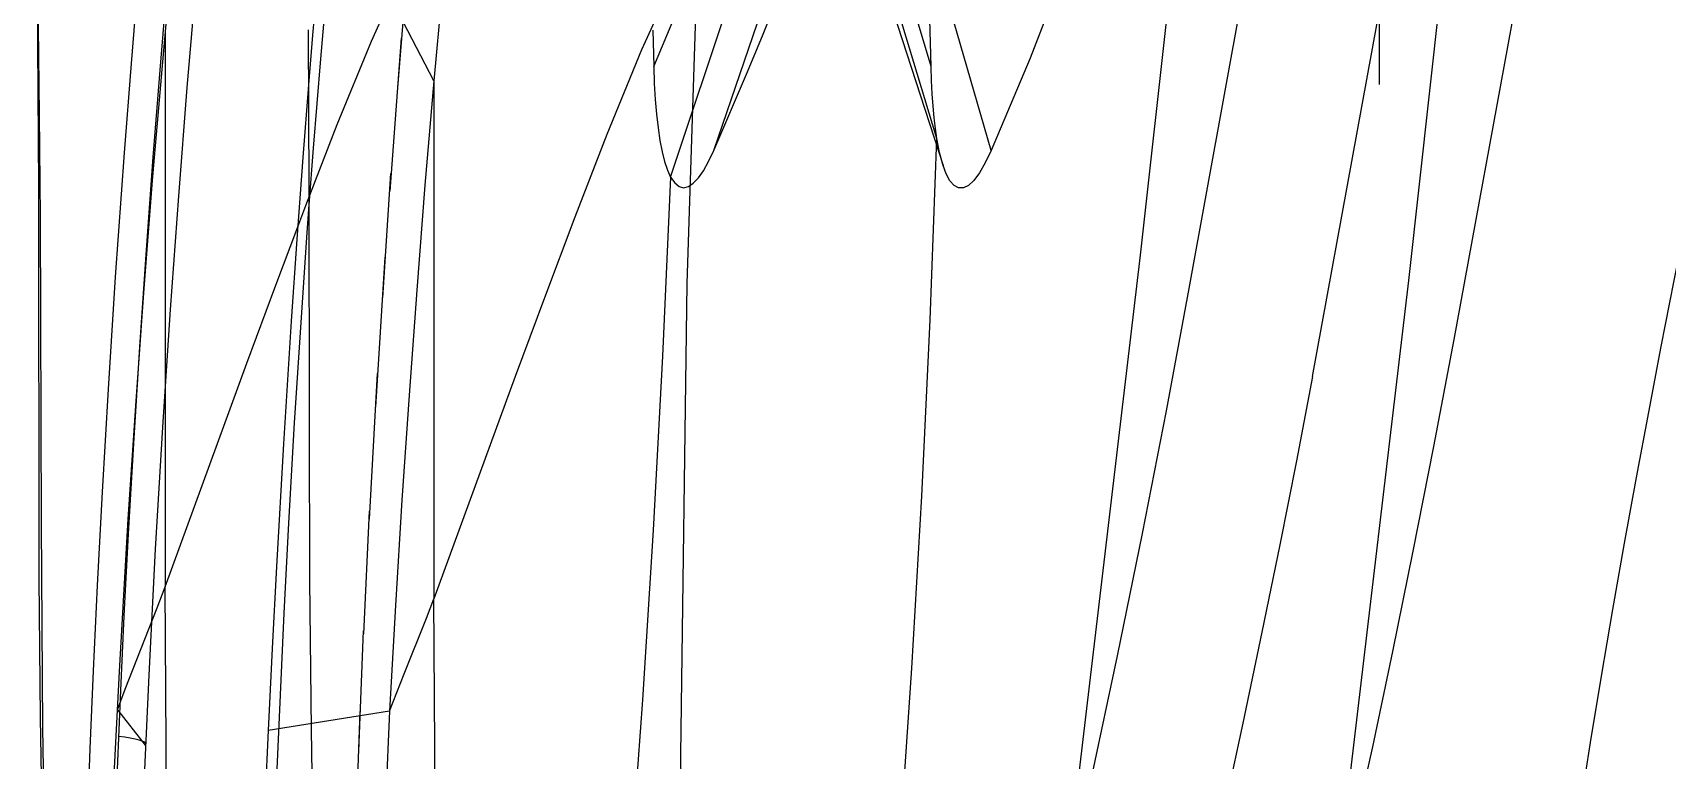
# Model space of a CAD drawing. Header units: inches. Extents: x 143011 to 144494, y -46023 to -44974.
# Drawn here: x 143739.5 to 143745.66, y -45182.24 to -45179.5 of the extents above; entities that cross this region are included whole.
import ezdxf

# ---------------------------------------------------------------- set-up
doc = ezdxf.new("R2010")
doc.units = ezdxf.units.IN
doc.header["$LTSCALE"] = 2
doc.header["$MEASUREMENT"] = 0
doc.linetypes.add('DASHED', pattern=[0.75, 0.5, -0.25])
doc.linetypes.add('HIDDEN', pattern=[9.525, 6.35, -3.175])
for name, color, linetype in [('CAV-COR', 1, 'CONTINUOUS'), ('DEFAULT_2', 8, 'HIDDEN'), ('wr2', 41, 'DASHED')]:
    doc.layers.add(name, color=color, linetype=linetype)

msp = doc.modelspace()

# ---------------------------------------------------------------- linework, layer by layer
at = {"layer": 'CAV-COR', "linetype": 'ByBlock'}
for p, q in [((143739.5007, -45177.8724), (143739.5254, -45179.807)), ((143739.9006, -45179.2615), (143739.8713, -45179.6148)), ((143740.0047, -45179.3374), (143739.9794, -45179.6404)), ((143740.5389, -45179.488), (143740.542, -45180.0882)), ((143739.8713, -45179.6148), (143739.8453, -45179.9512)), ((143739.9794, -45179.6404), (143739.9537, -45179.9678)), ((143740.5403, -45179.6949), (143740.519, -45179.9687)), ((143739.5254, -45179.807), (143739.529, -45180.1908)), ((143739.8453, -45179.9512), (143739.812, -45180.4185)), ((143739.9537, -45179.9678), (143739.928, -45180.317)), ((143740.519, -45179.9687), (143740.4965, -45180.2765)), ((143740.542, -45180.0882), (143740.5422, -45180.9796)), ((143739.529, -45180.1908), (143739.5329, -45181.3478)), ((143740.4965, -45180.2765), (143740.4754, -45180.5845)), ((143739.928, -45180.317), (143739.903, -45180.682)), ((143739.812, -45180.4185), (143739.7847, -45180.8417)), ((143740.4754, -45180.5845), (143740.4462, -45181.0464)), ((143740.5133, -45180.5519), (143740.4865, -45180.9683)), ((143739.903, -45180.682), (143739.8802, -45181.0456)), ((143739.7847, -45180.8417), (143739.7621, -45181.2277)), ((143739.9996, -45180.8522), (143740.0005, -45181.5859)), ((143740.4865, -45180.9683), (143740.4647, -45181.3451)), ((143740.5422, -45180.9796), (143740.5445, -45181.561)), ((143739.8802, -45181.0456), (143739.8608, -45181.3857)), ((143740.4462, -45181.0464), (143740.4193, -45181.5085)), ((143739.7621, -45181.2277), (143739.7437, -45181.5805)), ((143739.5329, -45181.3478), (143739.5381, -45182.1163)), ((143739.8608, -45181.3857), (143739.8448, -45181.6952)), ((143740.4647, -45181.3451), (143740.4471, -45181.685)), ((143739.9395, -45181.9179), (143739.9638, -45181.443)), ((143740.4193, -45181.5085), (143740.4028, -45181.8174)), ((143740.5445, -45181.561), (143740.5501, -45182.1229)), ((143739.7437, -45181.5805), (143739.7286, -45181.902)), ((143739.97, -45181.6645), (143740.0005, -45181.5859)), ((143740.0115, -45183.35), (143740.0005, -45181.5859)), ((143739.8448, -45181.6952), (143739.8316, -45181.9764)), ((143739.9091, -45181.8174), (143739.97, -45181.6645)), ((143740.4471, -45181.685), (143740.4329, -45181.9924)), ((143740.4028, -45181.8174), (143740.3878, -45182.127)), ((143739.7286, -45181.902), (143739.7164, -45182.1942)), ((143739.9236, -45182.2732), (143739.9395, -45181.9179)), ((143739.8316, -45181.9764), (143739.8191, -45182.2724)), ((143740.4329, -45181.9924), (143740.4213, -45182.2723)), ((143740.5501, -45182.1229), (143740.5591, -45182.6575)), ((143740.3878, -45182.127), (143740.3738, -45182.4575)), ((143739.7164, -45182.1942), (143739.7039, -45182.5377))]:
    msp.add_line(p, q, dxfattribs=at)
for points in [[(143742.0224, -45185.6993), (143741.9651, -45183.9722), (143741.9432, -45182.2181), (143741.9672, -45180.4431), (143742.0257, -45178.6558), (143742.1225, -45176.846), (143742.2555, -45174.9908), (143742.4294, -45173.0843), (143742.656, -45171.1362), (143742.9656, -45169.1489)], [(143739.9638, -45181.443), (143739.9908, -45180.9838), (143740.0202, -45180.5408), (143740.0512, -45180.1144), (143740.0835, -45179.7051), (143740.1166, -45179.3134)], [(143740.5421, -45180.147), (143740.5344, -45180.2515), (143740.5133, -45180.5519)], [(143740.0005, -45181.5859), (143740.3075, -45180.7433), (143740.4169, -45180.4492), (143740.4998, -45180.2299)], [(143739.5381, -45182.1163), (143739.5436, -45182.4978), (143739.5515, -45182.876), (143739.5719, -45183.6223)], [(143739.9277, -45182.1774), (143739.9267, -45182.1745), (143739.9221, -45182.1706), (143739.9137, -45182.1667), (143739.9018, -45182.1627), (143739.8866, -45182.1589), (143739.8683, -45182.1553), (143739.8474, -45182.152), (143739.8241, -45182.1489)]]:
    msp.add_lwpolyline(points, dxfattribs=at)
at = {"layer": 'DEFAULT_2', "color": 8, "linetype": 'HIDDEN'}
for p, q in [((143742.887, -45179.6256), (143742.5349, -45178.4469)), ((143742.9086, -45179.8972), (143742.547, -45178.7071)), ((143741.0125, -45179.6796), (143740.6085, -45178.9004)), ((143742.0681, -45179.9421), (143742.4095, -45178.9464)), ((143742.5866, -45178.9404), (143742.8633, -45179.7868)), ((143743.1132, -45179.9421), (143742.8255, -45178.9464)), ((143740.9197, -45179.1566), (143740.8762, -45179.7068)), ((143741.9044, -45180.0424), (143742.2012, -45179.1539)), ((143744.3244, -45180.7935), (143744.6229, -45179.163)), ((143741.055, -45179.2098), (143741.0125, -45179.6796)), ((143739.5164, -45179.2315), (143739.522, -45180.0776)), ((143742.887, -45179.6256), (143742.881, -45179.4044)), ((143740.0005, -45179.4989), (143739.9996, -45180.8522)), ((143740.5555, -45179.5084), (143740.5403, -45179.6949)), ((143740.8891, -45179.5198), (143740.8469, -45180.0961)), ((143741.8378, -45179.4892), (143741.8414, -45179.6256)), ((143739.9529, -45180.0556), (143739.9883, -45179.6374)), ((143742.0681, -45179.9421), (143742.1945, -45179.6458)), ((143741.0125, -45179.6796), (143740.9793, -45180.073)), ((143741.0125, -45179.6796), (143741.013, -45181.631)), ((143742.8633, -45179.7868), (143742.9318, -45179.9993)), ((143740.5583, -45179.9331), (143740.5421, -45180.147)), ((143740.8499, -45180.029), (143740.8191, -45180.4969)), ((143739.522, -45180.0776), (143739.5245, -45181.5545)), ((143739.9199, -45180.478), (143739.9529, -45180.0556)), ((143740.9793, -45180.073), (143740.9481, -45180.4682)), ((143740.4998, -45180.2299), (143740.5301, -45180.15)), ((143740.8276, -45180.3447), (143740.793, -45180.9086)), ((143739.8892, -45180.9033), (143739.9199, -45180.478)), ((143740.9481, -45180.4682), (143740.9192, -45180.8641)), ((143740.7991, -45180.7822), (143740.769, -45181.3303)), ((143740.9192, -45180.8641), (143740.8925, -45181.2597)), ((143739.861, -45181.3309), (143739.8892, -45180.9033)), ((143740.8925, -45181.2597), (143740.868, -45181.656)), ((143740.7691, -45181.3001), (143740.7475, -45181.7622)), ((143739.8437, -45181.6174), (143739.861, -45181.3309)), ((143739.8277, -45181.9048), (143739.8437, -45181.6174)), ((143740.9849, -45181.7031), (143741.013, -45181.631)), ((143740.868, -45181.656), (143740.846, -45182.0537)), ((143740.7466, -45181.7517), (143740.7287, -45182.2048)), ((143740.9007, -45181.9128), (143740.9849, -45181.7031)), ((143739.807, -45182.317), (143739.8277, -45181.9048)), ((143739.8202, -45182.0488), (143739.9245, -45182.182)), ((143740.846, -45182.0537), (143740.3878, -45182.127)), ((143740.7335, -45182.0543), (143740.7207, -45182.4218))]:
    msp.add_line(p, q, dxfattribs=at)
for points in [[(143743.3899, -45182.7473), (143743.6759, -45180.3362), (143743.8039, -45179.187), (143743.9165, -45178.0662), (143744.0145, -45176.9719), (143744.2668, -45173.8829)], [(143744.3993, -45182.8571), (143744.687, -45180.4314), (143744.8153, -45179.2733), (143744.9262, -45178.1529), (143745.0213, -45177.0692), (143745.107, -45176.0166), (143745.2648, -45174.011)], [(143739.9883, -45179.6374), (143740.0251, -45179.2292), (143740.0507, -45178.9621), (143740.0774, -45178.6979), (143740.1051, -45178.4365), (143740.1339, -45178.1794), (143740.1636, -45177.9297), (143740.1943, -45177.687), (143740.226, -45177.4518), (143740.2581, -45177.228), (143740.2908, -45177.0166), (143740.324, -45176.8167), (143740.3577, -45176.6292), (143740.3916, -45176.4553), (143740.426, -45176.2937), (143740.4612, -45176.1417), (143740.4973, -45175.9986), (143740.5357, -45175.8603)], [(143744.1444, -45176.7734), (143744.0425, -45177.1112), (143743.9443, -45177.4553), (143743.8517, -45177.8058), (143743.7538, -45178.1649), (143743.643, -45178.5289), (143743.5224, -45178.8894), (143743.3957, -45179.2438), (143743.2596, -45179.5946), (143743.1132, -45179.9421)], [(143746.5722, -45177.1125), (143746.5112, -45177.2901), (143746.4495, -45177.4732), (143746.3873, -45177.6621), (143746.3249, -45177.8574), (143746.2626, -45178.0589), (143746.2007, -45178.2667), (143746.1389, -45178.4827), (143746.0775, -45178.7078), (143746.017, -45178.9407), (143745.958, -45179.18), (143745.9001, -45179.4271), (143745.8433, -45179.6801), (143745.7889, -45179.9326), (143745.7368, -45180.1827), (143745.6864, -45180.4322), (143745.6375, -45180.6807), (143745.5902, -45180.9277), (143745.5441, -45181.174), (143745.499, -45181.4214), (143745.4547, -45181.6711), (143745.4117, -45181.9219), (143745.3707, -45182.1716), (143745.3318, -45182.4201)], [(143740.5301, -45180.15), (143740.6487, -45179.844), (143740.7772, -45179.5313), (143740.9217, -45179.2114), (143741.0886, -45178.8829), (143741.2816, -45178.5459), (143741.4978, -45178.2027), (143741.7312, -45177.8526)], [(143742.7775, -45177.8562), (143742.5367, -45178.2134), (143742.3142, -45178.5625), (143742.1158, -45178.9039), (143741.9443, -45179.2374), (143741.7959, -45179.5632), (143741.6646, -45179.8821), (143741.544, -45180.1936), (143741.4294, -45180.4972), (143741.3191, -45180.7937), (143741.013, -45181.631)], [(143742.1945, -45179.6458), (143742.2536, -45179.5038), (143742.3098, -45179.3655), (143742.3631, -45179.23), (143742.4141, -45179.0955), (143742.463, -45178.9621), (143742.5102, -45178.8298), (143742.5559, -45178.6972), (143742.5999, -45178.5638), (143742.6419, -45178.4305), (143742.6821, -45178.2983), (143742.6873, -45178.281)], [(143740.6085, -45178.9004), (143740.5948, -45179.0516), (143740.5555, -45179.5084)], [(143744.1037, -45179.1183), (143743.8584, -45180.4618), (143743.7721, -45180.9229), (143743.6823, -45181.385), (143743.5885, -45181.8449), (143743.491, -45182.3)], [(143741.8414, -45179.6256), (143741.8741, -45179.5487), (143741.9396, -45179.3927)], [(143745.0868, -45179.401), (143744.8574, -45180.6537), (143744.7802, -45181.0571), (143744.7028, -45181.451), (143744.6259, -45181.8287), (143744.5499, -45182.1882), (143744.4743, -45182.531)], [(143740.6002, -45179.4222), (143740.5853, -45179.597), (143740.5583, -45179.9331)], [(143741.8414, -45179.6256), (143741.8436, -45179.6899), (143741.8471, -45179.75), (143741.8517, -45179.8057), (143741.8576, -45179.8575), (143741.8646, -45179.905), (143741.8729, -45179.9473), (143741.8822, -45179.9842), (143741.8927, -45180.0159), (143741.9044, -45180.0424)], [(143742.9086, -45179.8972), (143742.9031, -45179.8597), (143742.8983, -45179.8191), (143742.8944, -45179.7754), (143742.8911, -45179.7286), (143742.8887, -45179.6786), (143742.887, -45179.6256)], [(143742.772, -45182.5212), (143742.8138, -45181.892), (143742.8513, -45181.2446), (143742.8833, -45180.5797), (143742.9086, -45179.8972)], [(143742.9318, -45179.9991), (143742.9304, -45179.9946), (143742.9188, -45179.9503), (143742.9086, -45179.8972)], [(143741.9044, -45180.0424), (143741.9203, -45180.0644), (143741.9368, -45180.0778), (143741.9539, -45180.0826), (143741.9719, -45180.0785), (143741.9905, -45180.0657), (143742.0095, -45180.0456), (143742.0287, -45180.0185), (143742.0483, -45179.984), (143742.0681, -45179.9421)], [(143743.1132, -45179.9421), (143743.0905, -45179.9892), (143743.0688, -45180.0269), (143743.0479, -45180.0552), (143743.0277, -45180.0739), (143743.0085, -45180.0833), (143742.9904, -45180.0836), (143742.9735, -45180.0747), (143742.9577, -45180.0568), (143742.9433, -45180.03), (143742.9318, -45179.9991)], [(143741.9044, -45180.0424), (143741.875, -45180.7164), (143741.8394, -45181.3723), (143741.7986, -45182.0111), (143741.7538, -45182.6332)], [(143744.3243, -45180.794), (143744.2634, -45181.1106), (143744.2008, -45181.4275), (143744.1338, -45181.7563), (143744.0617, -45182.0991), (143743.9853, -45182.4491)], [(143739.5245, -45181.5545), (143739.5295, -45182.0785), (143739.5378, -45182.5958), (143739.5488, -45183.1134), (143739.5792, -45184.3484)], [(143742.4027, -45196.2869), (143742.0743, -45194.7069), (143741.7902, -45193.1201), (143741.5546, -45191.5293), (143741.37, -45189.9511), (143741.2302, -45188.3737), (143741.1268, -45186.7565), (143741.0601, -45185.0864), (143741.0247, -45183.3779), (143741.013, -45181.631)], [(143739.8202, -45182.0488), (143739.8494, -45181.9708), (143739.8791, -45181.8937), (143739.9091, -45181.8174)], [(143740.846, -45182.0537), (143740.8732, -45181.9829), (143740.9007, -45181.9128)], [(143740.846, -45182.0537), (143740.814, -45182.7369), (143740.7915, -45183.4086), (143740.779, -45184.0665), (143740.7779, -45184.7036), (143740.787, -45185.3246), (143740.804, -45185.9462), (143740.8291, -45186.5677), (143740.8628, -45187.1889), (143740.9053, -45187.8278), (143740.9559, -45188.49), (143741.0151, -45189.1694), (143741.0877, -45189.866), (143741.1749, -45190.582), (143741.2753, -45191.3141), (143741.391, -45192.0539), (143741.5228, -45192.7966), (143741.6697, -45193.5446), (143741.8332, -45194.3003), (143742.0131, -45195.0636), (143742.2052, -45195.8317), (143742.4116, -45196.6022)], [(143739.9245, -45182.182), (143739.9275, -45182.1784), (143739.9277, -45182.1774)]]:
    msp.add_lwpolyline(points, dxfattribs=at)
at = {"layer": 'wr2', "linetype": 'HIDDEN', "ltscale": 0.5}
msp.add_line((143744.5765, -45265.419), (143744.5765, -45092.419), dxfattribs=at)

doc.saveas('drawing.dxf')
